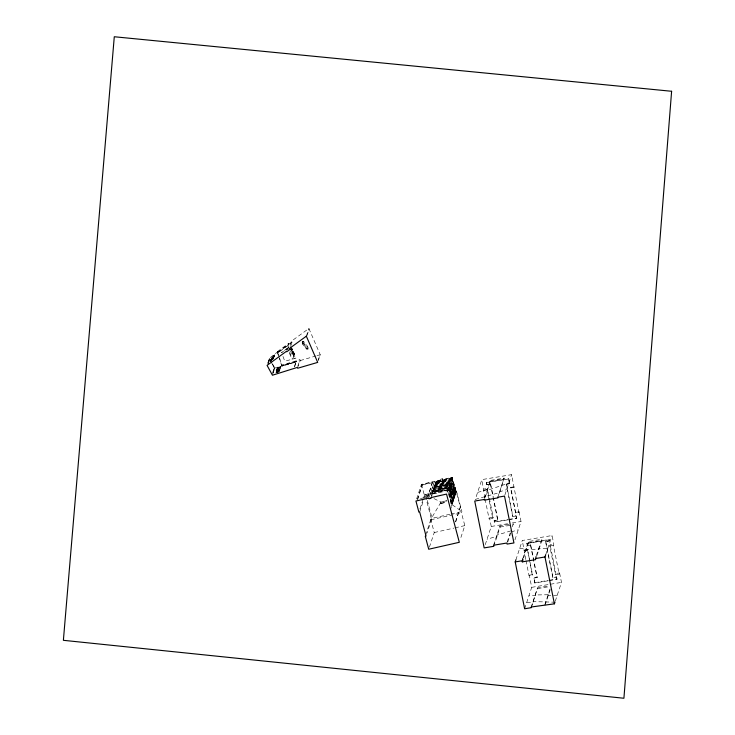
<?xml version="1.0" encoding="UTF-8"?>
<svg xmlns="http://www.w3.org/2000/svg" width="735" height="735" viewBox="0 0 735 735"><rect width="100%" height="100%" fill="white"/><g stroke="black" fill="none" stroke-linecap="round" stroke-linejoin="round"><path stroke-width="0.55" stroke-dasharray="3.67 2.76" d="M450.84 481.058L435.157 484.613L435.396 482.399L452.374 478.54L455.057 489.832L455.038 494.967L451.125 480.194L450.84 481.058L454.689 496.548L450.693 481.489L450.454 482.233L454.248 497.815L450.261 482.794L449.976 483.667L453.89 498.459L453.991 495.096L453.752 498.881L449.838 484.089L434.155 487.645L433.898 488.407L449.581 484.843L449.838 484.089M442.562 481.076L442.479 478.715L440.844 479.082L440.926 481.453L442.562 481.076L442.176 479.633L452.053 477.392L455.231 489.308L455.213 494.444L451.538 478.954L435.855 482.509L435.616 483.226L451.299 479.67M452.962 501.49L453.256 497.485L450.004 485.201L433.301 488.986L433.08 490.897L448.763 487.333L449.012 486.588L452.962 501.49L449.168 486.12L449.416 485.357L453.458 500.59L453.467 496.364L450.142 483.832L433.678 487.562L433.485 489.675L449.168 486.12M267.751 363.329L269.451 358.202L277.518 351.946L278.069 351.615L278.179 352.534L288.754 344.844L288.414 343.64M268.018 362.842L269.387 358.698L274.513 368.125L272.464 374.345M267.917 364.192L269.754 359.121L268.11 364.101M270.691 361.115L271.95 356.732L274.853 355.088L272.023 357.522L274.688 355.584M273.622 358.303L270.985 360.214C269.773 361.501 274.1 358.91 273.484 358.138M274.495 355.905C267.283 362.989 274.908 353.315 274.311 356.447L271.564 358.524C279.622 352.635 265.05 364.771 273.778 357.247M272.023 357.522L274.853 355.088M270.553 360.949L273.19 359.038L274.614 354.794M274.036 357.091L274.054 356.429L271.564 358.524M270.985 360.214L273.971 357.486M277.49 352.028L279.3 357.284M278.179 352.534L288.928 344.302M272.942 371.837L274.458 367.757L272.804 372.737M273.117 373.178L274.807 368.051L272.667 364.11M276.608 370.596L276.599 369.687L280.182 368.088L280.154 368.933L276.709 369.53L280.439 368.088L280.494 367.381L277.178 368.354L280.669 367.381L280.742 366.462L277.426 367.436L277.352 368.345M276.599 369.687L276.755 370.146L280.072 369.172L279.925 368.722L279.925 369.622C268.174 373.408 287.808 367.371 276.057 371.561L275.919 371.993C280.347 369.971 280.439 371.193 276.029 372.333M276.314 371.478L276.388 370.578M277.113 369.062L277.178 368.354M277.426 367.436L276.057 371.561M280.742 366.462L279.079 372.186L279.144 371.533L275.827 372.498M287.376 349.842L289.278 344.072L288.717 343.355L286.76 350.246M277.885 352.157L288.91 343.732M274.807 368.051L281.873 365.993L282.258 364.973L299.926 359.718L300.211 360.563L298.3 366.324M294.423 366.462L296.306 360.775L296.554 361.712L282.001 365.589L296.067 361.491L296.233 361.987L282.222 366.076L282.424 365.46M290.15 345.046L291.418 341.196L308.884 328.508L320.239 354.711L318.338 360.472M290.095 346.424L295.902 358.184L284.877 361.225M290.812 345.882L292.08 342.041L291.418 341.196M302.149 342.666L303.178 341.224L303.757 341.628L307.45 346.176L308.332 349.024L307.597 349.557L306.614 348.73L302.609 343.622L302.149 342.666L303.178 341.224M294.588 366.958L296.233 361.987M308.332 349.024L307.349 348.197L306.523 349.024L302.508 343.925L303.334 343.098L302.875 342.142M302.508 343.925L303.334 343.098M306.339 336.189L308.884 328.508M306.982 335.638L309.205 328.912M297.703 366.443L299.926 359.718M306.523 349.024L307.349 348.197M318.218 360.122L320.12 354.362M416.626 498.927L421.458 484.328L434.357 481.407L429.709 496.685M417.471 499.221L422.359 484.42L432.511 482.114L427.752 497.439M417.609 499.736L422.359 484.42M419.924 509.015L423.369 498.587M423.718 497.54L424.848 494.122L455.443 487.186L461.892 511.532L461.451 512.865L464.823 525.608L460.34 539.168M419.657 511.964L425.62 493.948L432.005 518.074L427.099 532.912M432.511 482.114L427.614 496.915L418.481 498.982M429.185 497.044L434.357 481.407M431.417 495.923L431.969 492.827L448.267 489.124M431.969 492.827L432.18 493.617L432.437 491.467L448.874 487.746L451.86 499.883L451.997 503.401L451.86 499.883M432.897 491.439L432.906 490.236L449.425 486.487L452.558 498.321L452.512 502.722L448.58 487.884L432.897 491.439L432.639 492.22L432.437 491.467M434.155 487.645L434.091 486.487L450.711 482.711L453.853 495.509M434.403 485.67L434.587 485.118L450.95 481.407L450.766 481.958L434.403 485.67L434.293 487.232L449.976 483.667M450.454 482.233L434.762 485.789L434.964 483.906L451.602 480.139L454.46 490.916L454.827 496.116M451.538 478.954L455.691 494.618L455.222 488.463L452.365 477.649L435.791 481.407L435.855 482.509M452.053 477.392L451.667 478.558L435.984 482.114L436.369 480.947L440.541 480.001M431.371 497.273L436.369 480.947M440.926 481.453L440.844 479.082M442.176 479.633L442.479 478.715M425.629 535.209L431.234 518.249L432.005 518.074M429.405 547.152L434.238 532.544L430.857 519.801L431.298 518.478L441.073 501.996L446.558 500.755L446.127 502.262L440.642 503.512L441.073 501.996M440.642 503.512L441.101 502.106L446.586 500.866M447.1 492.358L447.67 490.649L431.987 494.205M448.58 487.884L452.126 503.006M450.142 483.832L433.512 488.068M452.512 502.722L452.374 498.872L449.425 486.487M452.365 477.649L434.541 482.077M450.004 485.201L433.145 489.455M451.602 480.139L434.826 484.337M454.46 490.916L454.689 496.548M455.222 488.463L455.691 494.618M451.18 503.907L451.308 500.599L451.18 503.907L447.67 490.649M455.057 489.832L455.231 489.308M452.374 498.872L452.558 498.321M453.1 497.953L453.256 497.485M451.272 506.222L456.527 491.302L450.573 509.327M455.434 521.905L460.34 507.067L456.187 491.384M455.773 521.822L460.34 507.067M514.05 486.818L510.788 487.36L510.586 487.976L515.621 512.993L518.873 512.451L511.606 474.663L481.829 479.615L475.279 499.414L499.708 492.487L499.57 491.825L506.654 489.611M484.898 498.036L481.829 479.615M486.791 484.76L490.576 483.786L486.791 484.76L486.496 482.307L508.666 478.623L509.502 483.749L506.25 484.291L512.773 516.705L516.145 515.795L512.773 516.705M489.005 499.635L487.002 489.675L487.397 488.481L483.74 489.087M484.53 498.422L490.493 480.396L504.1 478.127L498.633 495.721M485.366 496.979L490.493 480.396M493.185 517.256L492.79 518.451L489.133 519.057L489.528 517.863L493.185 517.256L487.397 488.481M497.788 497.218L504.1 478.127M485.238 544.663L491.256 526.462L489.528 517.863M507.619 519.921L494.315 522.135L494.196 520.564L497.852 519.948L493.442 498.036M506.25 484.291L509.631 483.382M509.502 483.749L508.666 478.623M494.315 522.135L494.196 520.564M504.871 495.013L511.606 474.663M494.067 520.931L497.852 519.948M493.562 545.232L499.938 525.948L511.018 524.101M493.773 546.307L500.149 527.023L499.938 525.948M515.621 512.993L510.788 487.36M507.196 542.007L510.209 532.893M512.221 526.793L513.241 523.733L512.782 526.848M507.747 542.072L510.761 532.958M508.721 519.737L516.484 518.451L516.145 515.795M518.873 512.451L519.085 511.836L515.823 512.378M514.95 539.903L521.032 521.51L519.085 511.836M515.878 559.895L522.291 540.491L552.068 535.539L553.795 544.139L553.4 545.333L559.188 574.108L555.531 574.715L549.743 545.94L550.138 544.745L553.795 544.139M525.791 559.491L522.291 540.491M527.298 545.839L530.679 544.929L527.298 545.839L526.958 543.183L549.128 539.499L549.256 541.07L545.591 541.686L552.867 577.848L556.652 576.874L552.867 577.848M522.732 558.765L528.447 541.502L541.741 539.288L541.961 540.363L536.917 555.605M523.623 557.81L528.658 542.577L528.447 541.502M526.012 560.575L529.071 575.799L532.324 575.257L527.5 549.624L524.239 550.166M529.071 575.799L529.274 575.183L532.535 574.641L529.687 560.502M536.366 555.541L541.741 539.288M532.324 575.257L532.535 574.641M545.591 541.686L549.376 540.703M548.08 580.797L534.777 583.011L533.941 577.885L537.202 577.342L534.051 561.696M524.634 608.782L531.717 587.338L529.274 575.183M534.777 583.011L533.941 577.885M549.256 541.07L549.128 539.499M533.821 578.252L537.202 577.342M545.692 554.815L552.068 535.539M531.221 607L537.524 587.871L549.045 585.96M531.359 607.661L537.524 587.871M544.828 604.73L550.8 586.622M544.966 605.401L550.276 589.341M555.531 574.715L555.926 573.52L550.138 544.745M549.192 580.613L556.946 579.327L556.652 576.874M559.188 574.108L559.583 572.905L555.926 573.52M555.274 601.193L561.494 582.386L559.583 572.905M449.535 496.309L455.443 487.186L455.002 488.518L424.407 495.454L421.458 484.328M277.27 351.743L288.717 343.355M289.278 344.072L292.08 342.041M287.376 348.298L281.441 352.717L289.232 347.049M302.452 341.747L303.757 341.628M307.597 349.557L306.725 346.709L307.45 346.176M307.579 348.445L308.314 347.912M291.648 349.805L292.466 349.437L291.924 348.372L291.115 348.739L294.101 356.319L294.625 354.49L292.273 349.033M292.493 351.596L293.302 351.22M293.329 353.526L294.138 353.158M293.678 354.417L294.496 354.05M294.965 356.052L293.237 356.585L293.807 354.858L294.671 354.592M510.88 530.872L496.906 535.117L497.117 536.192L487.029 539.26M511.091 531.947L518.304 529.76M477.585 492.441L487.48 489.482L487.627 490.19L508.804 483.125M282.148 365.828L296.582 361.611M300.211 360.563L316.022 355.942M317.079 355.639L320.239 354.711M277.536 367.776L280.862 366.811M277.233 368.005L280.559 367.031M277.031 368.805L280.347 367.831M276.452 370.137L279.778 369.163M276.204 371.147L279.52 370.174M276.727 372.489L279.144 371.533M276.516 372.682L279.006 371.956M422.496 484.944L432.649 482.638M435.221 482.923L452.2 479.073M433.953 486.901L450.573 483.134M432.722 490.787L449.241 487.039M432.309 491.862L448.745 488.132M431.776 493.405L448.074 489.712L451.115 501.187M440.614 503.401L446.127 502.262M449.875 514.261L431.298 518.478L424.848 494.122L429.929 496.621M450.968 514.013L461.892 511.532L451.088 504.008M430.857 519.801L461.451 512.865M434.238 532.544L453.899 528.088M454.993 527.84L464.823 525.608M490.631 481.094L504.238 478.834M486.377 482.674L508.546 478.99M483.345 490.291L487.002 489.675M510.586 487.976L513.848 487.434M494.434 521.767L507.738 519.553M508.85 519.369L516.604 518.083M491.256 526.462L507.793 523.715M512.212 522.98L521.032 521.51M500.149 527.023L513.453 524.808M528.658 542.577L541.961 540.363M526.839 543.551L549.008 539.867M549.743 545.94L553.4 545.333M524.037 550.781L527.298 550.239M534.896 582.644L548.2 580.429M549.311 580.246L557.075 578.959M531.717 587.338L549.367 584.408M550.469 584.224L561.494 582.386M537.671 588.579L549.183 586.659M548.135 594.734L535.181 594.973L535.319 595.672L528.924 595.809M557.249 595.221L548.273 595.405L548.126 594.698M519.572 548.733L526.085 548.641L526.297 549.716L538.93 549.532L538.709 548.457L547.832 548.328M526.774 602.296L533.141 602.268L533.004 601.607L554.943 602.195M450.408 478.09L451.896 478.09L452.769 479.202M451.216 478.807L452.714 479.826M433.99 498.615L441.101 502.106M303.031 342.152L306.725 346.709M303.233 343.392L307.248 348.5M277.839 351.33L278.363 351.991M293.761 354.996L290.922 349.226M269.451 358.202L272.125 363.127M269.561 359.213L271.656 363.053M272.18 364.009L274.265 367.849M290.013 348.179L293.651 355.354M290.518 351.201L294.23 358.533M291.088 347.012L294.625 354.49L290.454 349.024L294.101 356.319L291.308 348.629M289.526 352.001L292.512 359.029M289.461 353.25L291.97 359.185M282.993 356.42L284.831 361.363M296.269 360.876L296.554 361.712M282.258 364.973L282.534 365.81M279.658 358.358L282.222 366.076M277.352 352.451L278.39 355.575M278.74 356.622L281.873 365.993M451.667 478.558L455.819 494.223M449.581 484.843L453.624 500.085L453.467 496.364M448.763 487.333L452.696 502.17M451.997 503.401L448.194 489.06L447.863 490.061L451.373 503.319M435.791 481.407L435.984 482.114M435.396 482.399L435.616 483.226M434.964 483.906L435.157 484.613M434.587 485.118L434.762 485.789M434.091 486.487L434.293 487.232M433.678 487.562L433.898 488.407M433.301 488.986L433.485 489.675M432.906 490.236L433.08 490.897M556.533 577.241L556.946 579.327M545.719 541.318L552.996 577.48M530.679 544.929L533.821 560.575M530.56 545.296L537.074 577.71M526.958 543.183L527.418 545.471M527.5 549.624L529.466 559.418M516.025 516.163L516.484 518.451M506.369 483.924L512.892 516.337M490.576 483.786L493.222 496.933M490.456 484.154L497.733 520.316M486.496 482.307L486.919 484.393M489.225 500.746L492.79 518.451M485.128 499.138L489.133 519.057M454.432 497.255L453.835 492.266L454.248 497.815"/><path stroke-width="1.1" d="M554.943 602.195L554.401 603.83L531.221 607L531.359 607.661L524.634 608.782L515.207 561.926L515.878 559.895M536.036 556.551L535.585 559.647L522.282 561.862L522.732 558.765M522.282 561.862L522.952 559.84M554.401 603.83L544.975 556.974L545.692 554.815M515.207 561.926L522.071 560.787M535.365 558.572L544.975 556.974M671.615 91.278L623.914 698.25L63.385 640.314L114.283 36.75L671.615 91.278M306.339 336.189L288.883 348.886L289.544 349.722L286.742 351.762L286.402 351.33L267.071 365.378L272.437 375.227L297.381 367.399L297.666 368.244L317.704 362.392L306.339 336.189M428.845 498.091L415.937 501.013L418.886 512.148L419.657 511.964L426.052 536.091L425.28 536.265L428.716 549.238L459.311 542.301L446.531 494.076L430.848 497.632L431.022 498.312L429.019 498.771L428.845 498.091M484.181 499.478L474.736 501.049L484.163 547.906L493.773 546.307L493.562 545.232L506.856 543.018L507.076 544.093L513.94 542.954L504.513 496.097L497.788 497.218L497.926 497.88L484.31 500.149L484.181 499.478"/></g></svg>
